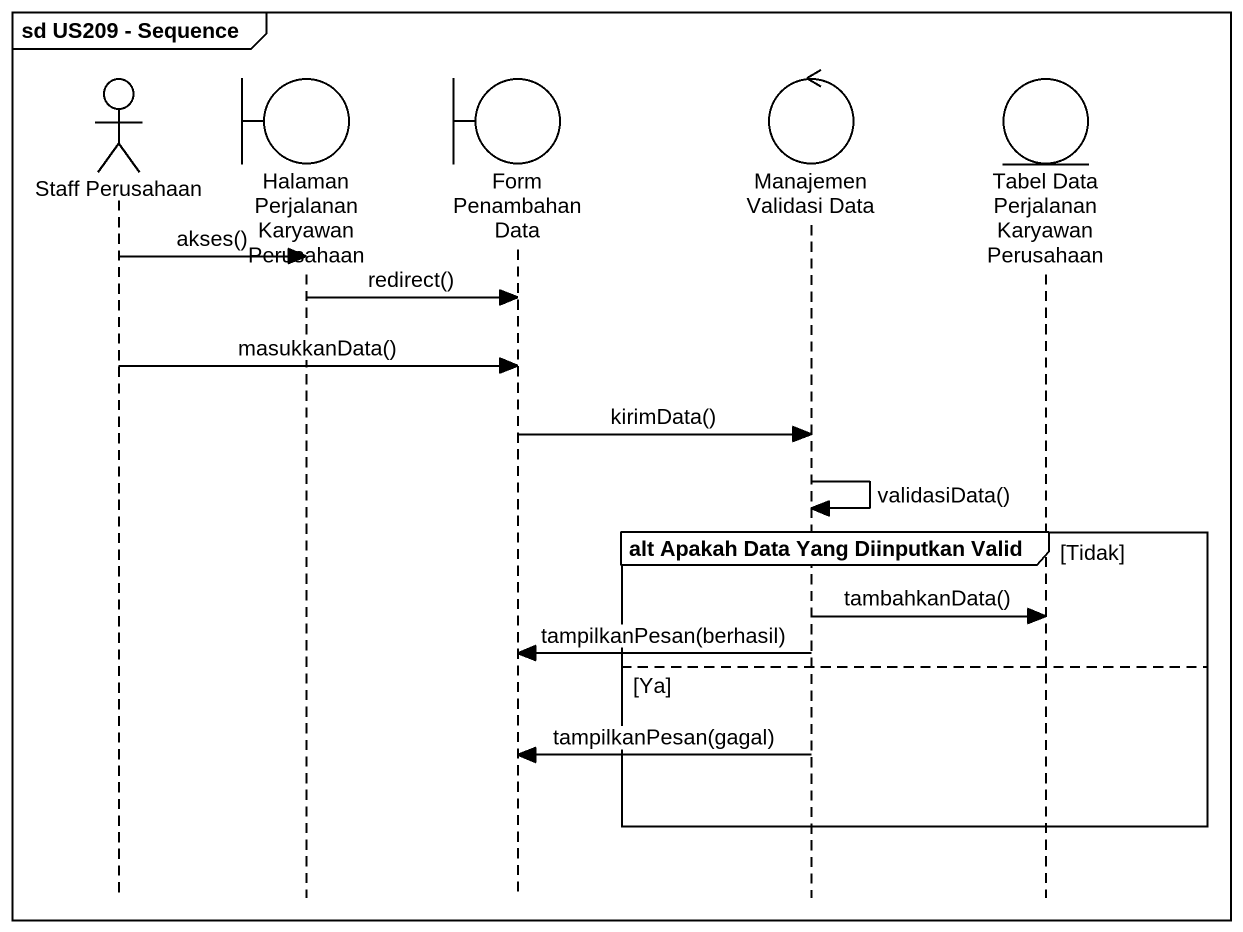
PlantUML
@startuml
mainframe sd US209 - Sequence
hide footbox
actor "Staff Perusahaan" as Staff_Perusahaan
boundary "Halaman Perjalanan Karyawan Perusahaan" as Halaman_Perjalanan_Karyawan
boundary "Form Penambahan Data" as Form_Penambahan_Data
control "Manajemen Validasi Data" as Manajemen_Validasi_Data
entity "Tabel Data Perjalanan Karyawan Perusahaan" as Tabel_Data_Perjalanan

Staff_Perusahaan -> Halaman_Perjalanan_Karyawan : akses()
Halaman_Perjalanan_Karyawan -> Form_Penambahan_Data : redirect()
Staff_Perusahaan -> Form_Penambahan_Data : masukkanData()
Form_Penambahan_Data -> Manajemen_Validasi_Data : kirimData()
Manajemen_Validasi_Data -> Manajemen_Validasi_Data : validasiData()
group alt Apakah Data Yang Diinputkan Valid [Tidak]
  Manajemen_Validasi_Data -> Tabel_Data_Perjalanan : tambahkanData()
  Manajemen_Validasi_Data -> Form_Penambahan_Data : tampilkanPesan(berhasil)
else Ya
  Manajemen_Validasi_Data -> Form_Penambahan_Data : tampilkanPesan(gagal)
end
@enduml
